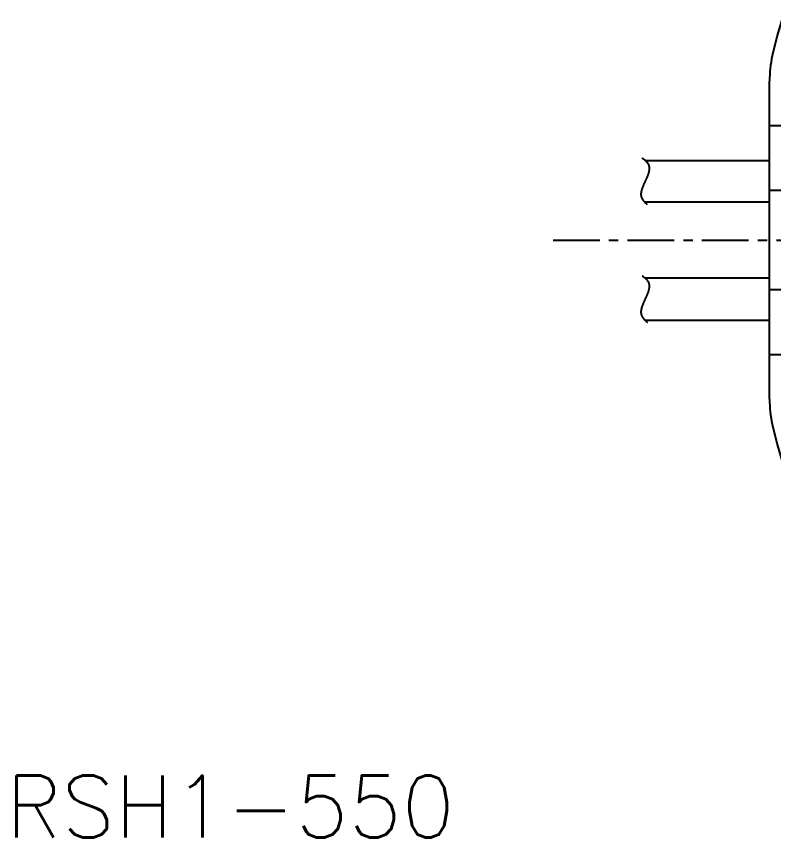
# Model space of a CAD drawing. Extents: x -211 to 803, y 92 to 503.
# Drawn here: x -164.1 to -41.9, y 92.5 to 224.9 of the extents above; entities that cross this region are included whole.
import ezdxf

# ---------------------------------------------------------------- set-up
doc = ezdxf.new("R2010")
doc.units = 0
doc.linetypes.add('CENTER', pattern=[12, 7.5, -1.5, 1.5, -1.5])
doc.linetypes.add('CONTINOUS', pattern=[0])
doc.layers.get('0').update_dxf_attribs({"linetype": 'CONTINUOUS'})
doc.layers.add('CENTER', color=1, linetype='CENTER')
doc.styles.get("Standard").update_dxf_attribs({"font": 'txt.shx', "height": 10})

msp = doc.modelspace()

# ---------------------------------------------------------------- linework, layer by layer
at = {"color": 7, "linetype": 'CONTINOUS'}
for p, q in [((-42.56, 163.21), (-42.56, 214.52)), ((-42.56, 207.31), (-42.39, 207.36)), ((-42.39, 207.36), (-40.45, 207.36)), ((-62.64, 201.71), (-42.56, 201.71)), ((-40.56, 196.86), (-42.56, 196.86)), ((-62.73, 195.01), (-42.56, 195.01)), ((-62.7, 182.76), (-42.56, 182.76)), ((-40.56, 180.86), (-42.56, 180.86)), ((-62.68, 175.96), (-42.56, 175.96)), ((-42.39, 170.36), (-42.56, 170.42)), ((-40.45, 170.36), (-42.39, 170.36))]:
    msp.add_line(p, q, dxfattribs=at)
for points in [[(-40.45, 224.95), (-41.36, 221.86), (-42.14, 218.59)], [(-42.14, 159.14), (-41.36, 155.87), (-40.45, 152.78)]]:
    msp.add_lwpolyline(points, dxfattribs=at)
at = {"color": 7}
for points in [[(-62.26, 194.55, 0), (-62.29, 194.58, 0), (-62.32, 194.61, 0), (-62.35, 194.64, 0), (-62.39, 194.67, 0), (-62.42, 194.7, 0), (-62.45, 194.73, 0), (-62.48, 194.76, 0), (-62.52, 194.79, 0), (-62.55, 194.83, 0), (-62.58, 194.86, 0), (-62.61, 194.89, 0), (-62.64, 194.93, 0), (-62.67, 194.96, 0), (-62.71, 194.99, 0), (-62.74, 195.02, 0), (-62.77, 195.06, 0), (-62.79, 195.09, 0), (-62.82, 195.13, 0), (-62.85, 195.16, 0), (-62.88, 195.2, 0), (-62.91, 195.23, 0), (-62.93, 195.27, 0), (-62.96, 195.3, 0), (-62.98, 195.34, 0), (-63, 195.37, 0), (-63.03, 195.41, 0), (-63.05, 195.45, 0), (-63.07, 195.49, 0), (-63.09, 195.52, 0), (-63.11, 195.56, 0), (-63.13, 195.6, 0), (-63.14, 195.63, 0), (-63.16, 195.67, 0), (-63.17, 195.71, 0), (-63.19, 195.75, 0), (-63.2, 195.79, 0), (-63.21, 195.83, 0), (-63.22, 195.87, 0), (-63.23, 195.91, 0), (-63.24, 195.95, 0), (-63.24, 195.99, 0), (-63.25, 196.03, 0), (-63.25, 196.07, 0), (-63.26, 196.11, 0), (-63.26, 196.15, 0), (-63.26, 196.19, 0), (-63.26, 196.24, 0), (-63.26, 196.28, 0), (-63.26, 196.32, 0), (-63.26, 196.36, 0), (-63.26, 196.41, 0), (-63.25, 196.45, 0), (-63.25, 196.49, 0), (-63.24, 196.53, 0), (-63.24, 196.58, 0), (-63.23, 196.62, 0), (-63.22, 196.66, 0), (-63.21, 196.71, 0), (-63.2, 196.75, 0), (-63.19, 196.79, 0), (-63.18, 196.84, 0), (-63.17, 196.88, 0), (-63.16, 196.93, 0), (-63.15, 196.97, 0), (-63.14, 197.01, 0), (-63.12, 197.06, 0), (-63.11, 197.1, 0), (-63.1, 197.15, 0), (-63.08, 197.19, 0), (-63.07, 197.24, 0), (-63.05, 197.28, 0), (-63.03, 197.33, 0), (-63.02, 197.38, 0), (-63, 197.42, 0), (-62.98, 197.47, 0), (-62.96, 197.51, 0), (-62.95, 197.56, 0), (-62.93, 197.6, 0), (-62.91, 197.65, 0), (-62.89, 197.69, 0), (-62.87, 197.74, 0), (-62.85, 197.79, 0), (-62.83, 197.83, 0), (-62.81, 197.88, 0), (-62.79, 197.93, 0), (-62.77, 197.97, 0), (-62.75, 198.02, 0), (-62.73, 198.06, 0), (-62.71, 198.11, 0), (-62.69, 198.16, 0), (-62.66, 198.2, 0), (-62.64, 198.25, 0), (-62.62, 198.29, 0), (-62.6, 198.34, 0), (-62.58, 198.39, 0), (-62.56, 198.43, 0), (-62.54, 198.48, 0), (-62.52, 198.52, 0), (-62.5, 198.57, 0), (-62.47, 198.62, 0), (-62.45, 198.66, 0), (-62.43, 198.71, 0), (-62.41, 198.75, 0), (-62.39, 198.8, 0), (-62.37, 198.84, 0), (-62.35, 198.89, 0), (-62.33, 198.94, 0), (-62.31, 198.98, 0), (-62.29, 199.03, 0), (-62.27, 199.07, 0), (-62.26, 199.12, 0), (-62.24, 199.16, 0), (-62.22, 199.21, 0), (-62.2, 199.25, 0), (-62.18, 199.3, 0), (-62.17, 199.34, 0), (-62.15, 199.39, 0), (-62.13, 199.43, 0), (-62.12, 199.48, 0), (-62.1, 199.52, 0), (-62.09, 199.56, 0), (-62.07, 199.61, 0), (-62.06, 199.65, 0), (-62.05, 199.69, 0), (-62.04, 199.74, 0), (-62.02, 199.78, 0), (-62.01, 199.82, 0), (-62, 199.87, 0), (-61.99, 199.91, 0), (-61.98, 199.95, 0), (-61.97, 200, 0), (-61.97, 200.04, 0), (-61.96, 200.08, 0), (-61.95, 200.12, 0), (-61.95, 200.16, 0), (-61.94, 200.21, 0), (-61.94, 200.25, 0), (-61.93, 200.29, 0), (-61.93, 200.33, 0), (-61.93, 200.37, 0), (-61.93, 200.41, 0), (-61.93, 200.45, 0), (-61.93, 200.49, 0), (-61.93, 200.53, 0), (-61.94, 200.57, 0), (-61.94, 200.61, 0), (-61.94, 200.65, 0), (-61.95, 200.69, 0), (-61.96, 200.72, 0), (-61.97, 200.76, 0), (-61.98, 200.8, 0), (-61.99, 200.84, 0), (-62, 200.88, 0), (-62.01, 200.91, 0), (-62.02, 200.95, 0), (-62.04, 200.99, 0), (-62.05, 201.02, 0), (-62.07, 201.06, 0), (-62.09, 201.09, 0), (-62.11, 201.13, 0), (-62.13, 201.16, 0), (-62.15, 201.2, 0), (-62.18, 201.23, 0), (-62.2, 201.26, 0), (-62.23, 201.3, 0), (-62.25, 201.33, 0), (-62.28, 201.37, 0), (-62.31, 201.4, 0), (-62.34, 201.43, 0), (-62.37, 201.46, 0), (-62.4, 201.49, 0), (-62.43, 201.53, 0), (-62.46, 201.56, 0), (-62.49, 201.59, 0), (-62.53, 201.62, 0), (-62.56, 201.65, 0), (-62.59, 201.68, 0), (-62.63, 201.71, 0), (-62.66, 201.74, 0), (-62.7, 201.76, 0), (-62.74, 201.79, 0), (-62.77, 201.82, 0), (-62.81, 201.85, 0), (-62.84, 201.88, 0), (-62.88, 201.9, 0), (-62.92, 201.93, 0), (-62.95, 201.96, 0), (-62.99, 201.98, 0), (-63.03, 202.01, 0), (-63.06, 202.03, 0), (-63.1, 202.06, 0)], [(-62.26, 175.55, 0), (-62.29, 175.58, 0), (-62.32, 175.61, 0), (-62.35, 175.64, 0), (-62.39, 175.67, 0), (-62.42, 175.7, 0), (-62.45, 175.73, 0), (-62.48, 175.76, 0), (-62.52, 175.79, 0), (-62.55, 175.83, 0), (-62.58, 175.86, 0), (-62.61, 175.89, 0), (-62.64, 175.93, 0), (-62.67, 175.96, 0), (-62.71, 175.99, 0), (-62.74, 176.02, 0), (-62.77, 176.06, 0), (-62.79, 176.09, 0), (-62.82, 176.13, 0), (-62.85, 176.16, 0), (-62.88, 176.2, 0), (-62.91, 176.23, 0), (-62.93, 176.27, 0), (-62.96, 176.3, 0), (-62.98, 176.34, 0), (-63, 176.37, 0), (-63.03, 176.41, 0), (-63.05, 176.45, 0), (-63.07, 176.49, 0), (-63.09, 176.52, 0), (-63.11, 176.56, 0), (-63.13, 176.6, 0), (-63.14, 176.63, 0), (-63.16, 176.67, 0), (-63.17, 176.71, 0), (-63.19, 176.75, 0), (-63.2, 176.79, 0), (-63.21, 176.83, 0), (-63.22, 176.87, 0), (-63.23, 176.91, 0), (-63.24, 176.95, 0), (-63.24, 176.99, 0), (-63.25, 177.03, 0), (-63.25, 177.07, 0), (-63.26, 177.11, 0), (-63.26, 177.15, 0), (-63.26, 177.19, 0), (-63.26, 177.24, 0), (-63.26, 177.28, 0), (-63.26, 177.32, 0), (-63.26, 177.36, 0), (-63.26, 177.41, 0), (-63.25, 177.45, 0), (-63.25, 177.49, 0), (-63.24, 177.53, 0), (-63.24, 177.58, 0), (-63.23, 177.62, 0), (-63.22, 177.66, 0), (-63.21, 177.71, 0), (-63.2, 177.75, 0), (-63.19, 177.79, 0), (-63.18, 177.84, 0), (-63.17, 177.88, 0), (-63.16, 177.93, 0), (-63.15, 177.97, 0), (-63.14, 178.01, 0), (-63.12, 178.06, 0), (-63.11, 178.1, 0), (-63.1, 178.15, 0), (-63.08, 178.19, 0), (-63.07, 178.24, 0), (-63.05, 178.28, 0), (-63.03, 178.33, 0), (-63.02, 178.38, 0), (-63, 178.42, 0), (-62.98, 178.47, 0), (-62.96, 178.51, 0), (-62.95, 178.56, 0), (-62.93, 178.6, 0), (-62.91, 178.65, 0), (-62.89, 178.69, 0), (-62.87, 178.74, 0), (-62.85, 178.79, 0), (-62.83, 178.83, 0), (-62.81, 178.88, 0), (-62.79, 178.93, 0), (-62.77, 178.97, 0), (-62.75, 179.02, 0), (-62.73, 179.06, 0), (-62.71, 179.11, 0), (-62.69, 179.16, 0), (-62.66, 179.2, 0), (-62.64, 179.25, 0), (-62.62, 179.29, 0), (-62.6, 179.34, 0), (-62.58, 179.39, 0), (-62.56, 179.43, 0), (-62.54, 179.48, 0), (-62.52, 179.52, 0), (-62.5, 179.57, 0), (-62.47, 179.62, 0), (-62.45, 179.66, 0), (-62.43, 179.71, 0), (-62.41, 179.75, 0), (-62.39, 179.8, 0), (-62.37, 179.84, 0), (-62.35, 179.89, 0), (-62.33, 179.94, 0), (-62.31, 179.98, 0), (-62.29, 180.03, 0), (-62.27, 180.07, 0), (-62.26, 180.12, 0), (-62.24, 180.16, 0), (-62.22, 180.21, 0), (-62.2, 180.25, 0), (-62.18, 180.3, 0), (-62.17, 180.34, 0), (-62.15, 180.39, 0), (-62.13, 180.43, 0), (-62.12, 180.48, 0), (-62.1, 180.52, 0), (-62.09, 180.56, 0), (-62.07, 180.61, 0), (-62.06, 180.65, 0), (-62.05, 180.69, 0), (-62.04, 180.74, 0), (-62.02, 180.78, 0), (-62.01, 180.82, 0), (-62, 180.87, 0), (-61.99, 180.91, 0), (-61.98, 180.95, 0), (-61.97, 181, 0), (-61.97, 181.04, 0), (-61.96, 181.08, 0), (-61.95, 181.12, 0), (-61.95, 181.16, 0), (-61.94, 181.21, 0), (-61.94, 181.25, 0), (-61.93, 181.29, 0), (-61.93, 181.33, 0), (-61.93, 181.37, 0), (-61.93, 181.41, 0), (-61.93, 181.45, 0), (-61.93, 181.49, 0), (-61.93, 181.53, 0), (-61.94, 181.57, 0), (-61.94, 181.61, 0), (-61.94, 181.65, 0), (-61.95, 181.69, 0), (-61.96, 181.72, 0), (-61.97, 181.76, 0), (-61.98, 181.8, 0), (-61.99, 181.84, 0), (-62, 181.88, 0), (-62.01, 181.91, 0), (-62.02, 181.95, 0), (-62.04, 181.99, 0), (-62.05, 182.02, 0), (-62.07, 182.06, 0), (-62.09, 182.09, 0), (-62.11, 182.13, 0), (-62.13, 182.16, 0), (-62.15, 182.2, 0), (-62.18, 182.23, 0), (-62.2, 182.26, 0), (-62.23, 182.3, 0), (-62.25, 182.33, 0), (-62.28, 182.37, 0), (-62.31, 182.4, 0), (-62.34, 182.43, 0), (-62.37, 182.46, 0), (-62.4, 182.49, 0), (-62.43, 182.53, 0), (-62.46, 182.56, 0), (-62.49, 182.59, 0), (-62.53, 182.62, 0), (-62.56, 182.65, 0), (-62.59, 182.68, 0), (-62.63, 182.71, 0), (-62.66, 182.74, 0), (-62.7, 182.76, 0), (-62.74, 182.79, 0), (-62.77, 182.82, 0), (-62.81, 182.85, 0), (-62.84, 182.88, 0), (-62.88, 182.9, 0), (-62.92, 182.93, 0), (-62.95, 182.96, 0), (-62.99, 182.98, 0), (-63.03, 183.01, 0), (-63.06, 183.03, 0), (-63.1, 183.06, 0)]]:
    msp.add_polyline3d(points, dxfattribs=at)
at = {"color": 7, "linetype": 'CONTINOUS'}
for centre, start, end in [((-22.56, 214.52), 168.2428, 180), ((-22.56, 163.21), 180, 191.7572)]:
    msp.add_arc(centre, 20, start, end, dxfattribs=at)
at = {"layer": 'CENTER', "color": 1, "linetype": 'CENTER'}
msp.add_line((-77.47, 188.86), (799.67, 188.86), dxfattribs=at)

# ---------------------------------------------------------------- texts
at = {"color": 7, "linetype": 'CONTINOUS'}
msp.add_text('RSH1-550', height=10, dxfattribs=at).set_placement((-165.77, 92.46))

doc.saveas('drawing.dxf')
